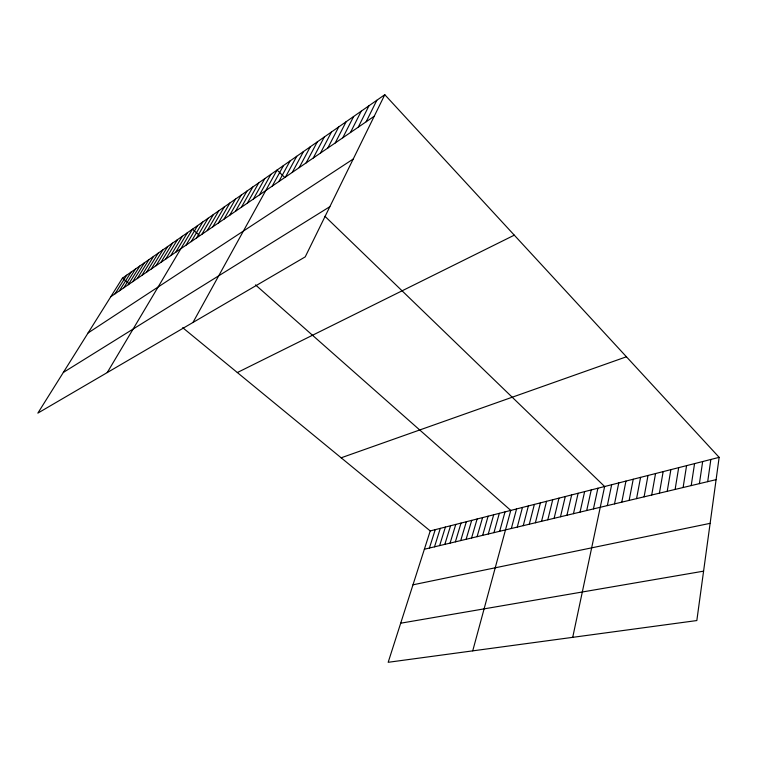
<?xml version="1.0" encoding="UTF-8"?>
<svg xmlns="http://www.w3.org/2000/svg" width="757" height="757" viewBox="0 0 757 757"><rect width="100%" height="100%" fill="white"/><g stroke="black" fill="none" stroke-linecap="round" stroke-linejoin="round"><path stroke-width="1.14" d="M719.15 457.351L696.828 620.551L388.18 662.299L430.231 530.931L719.15 457.351L384.793 94.701L122.407 278.179L37.85 413.123L305.222 256.878L384.793 94.701M707.7 481.66L710.851 459.471M699.402 483.638L702.666 461.552M691.207 485.587L694.566 463.615M683.107 487.517L686.571 465.65M675.112 489.429L678.679 467.665M667.22 491.312L670.872 469.652M659.413 493.176L663.16 471.611M651.711 495.012L655.543 473.551M644.093 496.829L648.011 475.472M636.571 498.626L640.573 477.364M629.133 500.396L633.221 479.238M621.781 502.156L625.954 481.092M614.523 503.888L618.762 482.919M607.341 505.6L611.665 484.726M572.718 637.337L604.644 486.514L324.933 216.284M593.431 508.912L597.898 488.227M586.703 510.521L591.236 489.93M580.042 512.111L584.641 491.605M573.456 513.681L578.121 493.271M566.936 515.233L571.667 494.908M560.492 516.776L565.28 496.535M554.115 518.299L558.969 498.144M547.813 519.804L552.714 499.734M541.567 521.289L546.535 501.314M535.398 522.765L540.413 502.866M529.285 524.222L534.366 504.408M523.248 525.661L528.367 505.941M517.268 527.09L522.444 507.445M511.344 528.5L516.567 508.941M472.728 650.859L510.767 510.417L255.497 284.887M499.686 531.282L505.014 511.883M493.952 532.654L499.317 513.331M488.274 534.007L493.687 514.769M482.654 535.35L488.104 516.189M477.08 536.675L482.578 517.599M471.573 537.99L477.118 518.99M466.123 539.287L471.696 520.371M460.72 540.583L466.34 521.734M455.373 541.851L461.032 523.087M450.074 543.119L455.771 524.421M444.832 544.368L450.566 525.755M439.637 545.608L445.409 527.061M434.499 546.838L440.3 528.367M429.408 548.049L435.237 529.654M366.17 121.763L376.816 100.284M358.25 127.185L368.962 105.772M350.453 132.532L361.231 111.184M342.789 137.783L353.623 116.502M335.228 142.959L346.129 121.745M327.8 148.05L338.748 126.902M320.476 153.065L331.481 131.983M313.266 158.005L324.318 136.989M306.169 162.869L317.268 141.928M299.176 167.657L310.313 146.782M292.287 172.378L303.472 151.57M285.503 177.024L296.725 156.292M278.813 181.604L290.073 160.938M272.227 186.118L283.515 165.518M192.959 322.482L277.062 170.041L284.547 177.28M259.519 194.823L270.874 174.365M253.396 199.025L264.78 178.624M247.35 203.16L258.762 182.834M241.398 207.238L252.829 186.979M235.522 211.269L246.971 191.076M229.721 215.243L241.199 195.117M223.996 219.161L235.493 199.1M218.357 223.022L229.863 203.037M212.783 226.835L224.318 206.916M207.286 230.601L218.83 210.749M201.864 234.32L213.427 214.534M196.508 237.991L208.08 218.271M191.228 241.606L202.81 221.962M186.014 245.183L197.596 225.595M107.248 372.567L192.458 229.191L199.602 235.503M175.775 252.195L187.376 232.74M170.751 255.629L182.361 236.25M165.792 259.026L177.412 239.714M160.9 262.386L172.52 243.139M156.065 265.698L167.685 246.517M146.565 272.198L158.194 253.15M151.286 268.972L162.916 249.857M141.909 275.397L153.539 256.415M137.301 278.548L148.93 259.632M132.749 281.67L144.379 262.811M128.255 284.746L139.884 265.962M123.817 287.792L135.437 269.066M119.426 290.792L131.037 272.142M115.083 293.773L126.693 275.179M110.796 296.706L374.223 116.247M88.096 332.929L353.245 159.008M63.342 372.444L329.853 206.68M237.329 372.548L514.296 235.162M341.161 457.796L626.427 356.784M424.365 549.251L716.103 479.654M412.981 584.811L710.123 523.342M400.69 623.2L703.584 571.157M122.407 278.179L129.201 283.761M182.702 327.686L430.231 530.931"/></g></svg>
